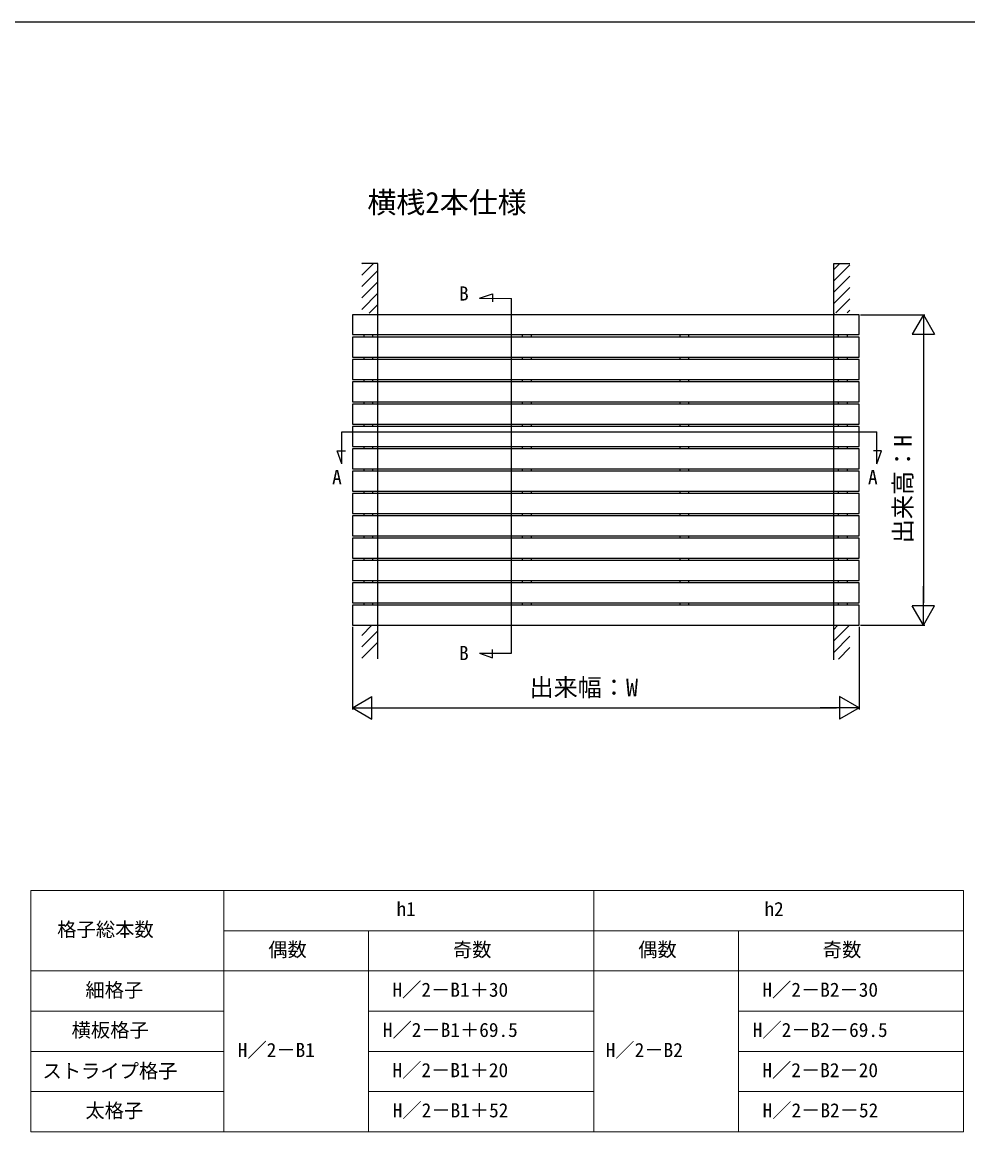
# Model space of a CAD drawing. Units: millimetres, scale not verified. Extents: x -875 to 875, y -1310 to 1300.
# Drawn here: x -130 to 458, y 550 to 1240 of the extents above; entities that cross this region are included whole.
import ezdxf
from ezdxf.enums import TextEntityAlignment as Align

# ---------------------------------------------------------------- set-up
doc = ezdxf.new("R2010")
doc.units = ezdxf.units.MM
doc.header["$LTSCALE"] = 4
doc.layers.add('0-1_TABLE1', color=7, linetype='Continuous', lineweight=18)
for name, color, linetype in [('0-2_USER1', 3, 'Continuous'), ('0-4_YKK_12', 2, 'Continuous'), ('0-6_YKK_A1', 4, 'Continuous'), ('0-7_YKK_D', 6, 'Continuous'), ('0-8_YKK_ZWAK', 7, 'Continuous')]:
    doc.layers.add(name, color=color, linetype=linetype)
doc.styles.add('ＭＳ ゴシック', font='')
doc.styles.get('ＭＳ ゴシック').set_extended_font_data('MS Gothic')

msp = doc.modelspace()

# ---------------------------------------------------------------- linework, layer by layer
at = {"layer": '0-1_TABLE1'}
for p, q in [((-125, 700), (455, 700)), ((-125, 700), (-125, 550)), ((-5, 700), (-5, 550)), ((225, 700), (225, 550)), ((455, 700), (455, 550)), ((-5, 675), (455, 675)), ((85, 675), (85, 550)), ((315, 675), (315, 550)), ((-125, 650), (455, 650)), ((-125, 625), (-5, 625)), ((85, 625), (225, 625)), ((315, 625), (455, 625)), ((-125, 600), (-5, 600)), ((85, 600), (225, 600)), ((315, 600), (455, 600)), ((-125, 575), (-5, 575)), ((85, 575), (225, 575)), ((315, 575), (455, 575)), ((-125, 550), (455, 550))]:
    msp.add_line(p, q, dxfattribs=at)
at = {"layer": '0-4_YKK_12'}
for p, q in [((154.112, 1068.286), (173.954, 1068.285)), ((173.945, 847.663), (173.948, 1068.285)), ((68.473, 985.252), (401.124, 985.249)), ((68.473, 965.409), (68.473, 985.252)), ((401.124, 965.412), (401.124, 985.254)), ((65.579, 973.359), (70.638, 973.359)), ((68.473, 965.409), (65.579, 973.359)), ((162.054, 844.77), (162.054, 849.829)), ((154.104, 847.664), (173.946, 847.663)), ((154.104, 847.664), (162.054, 844.77))]:
    msp.add_line(p, q, dxfattribs=at)
for points in [[(154.112, 1068.286), (162.061, 1071.179), (162.061, 1066.12)], [(401.124, 965.412), (404.018, 973.362), (398.959, 973.362)]]:
    msp.add_lwpolyline(points, dxfattribs=at)
at = {"layer": '0-6_YKK_A1'}
for p, q in [((90.75, 1090), (80.75, 1090)), ((80.75, 1082.635), (88.115, 1090)), ((80.75, 1089.706), (81.044, 1090)), ((80.75, 1075.564), (90.75, 1085.564)), ((90.75, 1058.1), (90.75, 1090)), ((374.25, 1090), (384.25, 1090)), ((374.25, 1086.221), (378.029, 1090)), ((374.25, 865), (374.25, 1090)), ((374.25, 1079.15), (384.25, 1089.15)), ((80.75, 1068.493), (90.75, 1078.493)), ((374.25, 1072.079), (384.25, 1082.079)), ((80.75, 1061.422), (90.75, 1071.422)), ((374.25, 1065.008), (384.25, 1075.008)), ((85.499, 1059.099), (90.75, 1064.351)), ((375.662, 1059.349), (384.25, 1067.937)), ((390, 1058.1), (75, 1058.1)), ((75, 1058.1), (75, 1045.7)), ((374.25, 1057.937), (375, 1058.687)), ((382.733, 1059.349), (384.25, 1060.866)), ((390, 1044.2), (75, 1044.2)), ((75, 1044.2), (75, 1031.8)), ((82.25, 1044.2), (82.25, 1045.7)), ((87.75, 1044.2), (87.75, 1045.7)), ((180.75, 1044.2), (180.75, 1045.7)), ((186.25, 1044.2), (186.25, 1045.7)), ((278.75, 1044.2), (278.75, 1045.7)), ((284.25, 1044.2), (284.25, 1045.7)), ((377.25, 1044.2), (377.25, 1045.7)), ((382.75, 1044.2), (382.75, 1045.7)), ((390, 1030.3), (75, 1030.3)), ((75, 1030.3), (75, 1017.9)), ((82.25, 1030.3), (82.25, 1031.8)), ((87.75, 1030.3), (87.75, 1031.8)), ((180.75, 1030.3), (180.75, 1031.8)), ((186.25, 1030.3), (186.25, 1031.8)), ((278.75, 1030.3), (278.75, 1031.8)), ((284.25, 1030.3), (284.25, 1031.8)), ((377.25, 1030.3), (377.25, 1031.8)), ((382.75, 1030.3), (382.75, 1031.8)), ((390, 1016.4), (75, 1016.4)), ((75, 1016.4), (75, 1004)), ((82.25, 1016.4), (82.25, 1017.9)), ((87.75, 1016.4), (87.75, 1017.9)), ((180.75, 1016.4), (180.75, 1017.9)), ((186.25, 1016.4), (186.25, 1017.9)), ((278.75, 1016.4), (278.75, 1017.9)), ((284.25, 1016.4), (284.25, 1017.9)), ((377.25, 1016.4), (377.25, 1017.9)), ((382.75, 1016.4), (382.75, 1017.9)), ((390, 1002.5), (75, 1002.5)), ((75, 1002.5), (75, 990.1)), ((82.25, 1002.5), (82.25, 1004)), ((87.75, 1002.5), (87.75, 1004)), ((180.75, 1002.5), (180.75, 1004)), ((186.25, 1002.5), (186.25, 1004)), ((278.75, 1002.5), (278.75, 1004)), ((284.25, 1002.5), (284.25, 1004)), ((377.25, 1002.5), (377.25, 1004)), ((382.75, 1002.5), (382.75, 1004)), ((390, 988.6), (75, 988.6)), ((75, 988.6), (75, 976.2)), ((82.25, 988.6), (82.25, 990.1)), ((87.75, 988.6), (87.75, 990.1)), ((180.75, 988.6), (180.75, 990.1)), ((186.25, 988.6), (186.25, 990.1)), ((278.75, 988.6), (278.75, 990.1)), ((284.25, 988.6), (284.25, 990.1)), ((377.25, 988.6), (377.25, 990.1)), ((382.75, 988.6), (382.75, 990.1)), ((390, 974.7), (75, 974.7)), ((75, 974.7), (75, 962.3)), ((82.25, 974.7), (82.25, 976.2)), ((87.75, 974.7), (87.75, 976.2)), ((180.75, 974.7), (180.75, 976.2)), ((186.25, 974.7), (186.25, 976.2)), ((278.75, 974.7), (278.75, 976.2)), ((284.25, 974.7), (284.25, 976.2)), ((377.25, 974.7), (377.25, 976.2)), ((382.75, 974.7), (382.75, 976.2)), ((390, 960.8), (75, 960.8)), ((75, 960.8), (75, 948.4)), ((82.25, 960.8), (82.25, 962.3)), ((87.75, 960.8), (87.75, 962.3)), ((180.75, 960.8), (180.75, 962.3)), ((186.25, 960.8), (186.25, 962.3)), ((278.75, 960.8), (278.75, 962.3)), ((284.25, 960.8), (284.25, 962.3)), ((377.25, 960.8), (377.25, 962.3)), ((382.75, 960.8), (382.75, 962.3)), ((390, 946.9), (75, 946.9)), ((75, 946.9), (75, 934.5)), ((82.25, 946.9), (82.25, 948.4)), ((87.75, 946.9), (87.75, 948.4)), ((180.75, 946.9), (180.75, 948.4)), ((186.25, 946.9), (186.25, 948.4)), ((278.75, 946.9), (278.75, 948.4)), ((284.25, 946.9), (284.25, 948.4)), ((377.25, 946.9), (377.25, 948.4)), ((382.75, 946.9), (382.75, 948.4)), ((390, 933), (75, 933)), ((75, 933), (75, 920.6)), ((82.25, 933), (82.25, 934.5)), ((87.75, 933), (87.75, 934.5)), ((180.75, 933), (180.75, 934.5)), ((186.25, 933), (186.25, 934.5)), ((278.75, 933), (278.75, 934.5)), ((284.25, 933), (284.25, 934.5)), ((377.25, 933), (377.25, 934.5)), ((382.75, 933), (382.75, 934.5)), ((390, 919.1), (75, 919.1)), ((75, 919.1), (75, 906.7)), ((82.25, 919.1), (82.25, 920.6)), ((87.75, 919.1), (87.75, 920.6)), ((180.75, 919.1), (180.75, 920.6)), ((186.25, 919.1), (186.25, 920.6)), ((278.75, 919.1), (278.75, 920.6)), ((284.25, 919.1), (284.25, 920.6)), ((377.25, 919.1), (377.25, 920.6)), ((382.75, 919.1), (382.75, 920.6)), ((390, 905.2), (75, 905.2)), ((75, 905.2), (75, 892.8)), ((82.25, 905.2), (82.25, 906.7)), ((87.75, 905.2), (87.75, 906.7)), ((180.75, 905.2), (180.75, 906.7)), ((186.25, 905.2), (186.25, 906.7)), ((278.75, 905.2), (278.75, 906.7)), ((284.25, 905.2), (284.25, 906.7)), ((377.25, 905.2), (377.25, 906.7)), ((382.75, 905.2), (382.75, 906.7)), ((390, 891.3), (75, 891.3)), ((75, 891.3), (75, 878.9)), ((82.25, 891.3), (82.25, 892.8)), ((87.75, 891.3), (87.75, 892.8)), ((180.75, 891.3), (180.75, 892.8)), ((186.25, 891.3), (186.25, 892.8)), ((278.75, 891.3), (278.75, 892.8)), ((284.25, 891.3), (284.25, 892.8)), ((377.25, 891.3), (377.25, 892.8)), ((382.75, 891.3), (382.75, 892.8)), ((390, 877.4), (75, 877.4)), ((75, 877.4), (75, 865)), ((82.25, 877.4), (82.25, 878.9)), ((87.75, 877.4), (87.75, 878.9)), ((180.75, 877.4), (180.75, 878.9)), ((186.25, 877.4), (186.25, 878.9)), ((278.75, 877.4), (278.75, 878.9)), ((284.25, 877.4), (284.25, 878.9)), ((377.25, 877.4), (377.25, 878.9)), ((382.75, 877.4), (382.75, 878.9)), ((80.75, 858.698), (87.052, 865)), ((374.25, 843.59), (374.25, 865)), ((374.25, 855.213), (383.787, 864.75)), ((374.25, 862.284), (376.716, 864.75)), ((80.75, 851.627), (90.75, 861.627)), ((374.25, 848.142), (384.25, 858.142)), ((80.75, 844.555), (90.75, 854.555)), ((377.179, 844), (384.25, 851.071))]:
    msp.add_line(p, q, dxfattribs=at)
for points in [[(75, 1045.7), (390, 1045.7), (390, 1058.1)], [(90.75, 844.104), (90.75, 865), (90.75, 1058.1)], [(75, 1031.8), (390, 1031.8), (390, 1044.2)], [(75, 1017.9), (390, 1017.9), (390, 1030.3)], [(75, 1004), (390, 1004), (390, 1016.4)], [(75, 990.1), (390, 990.1), (390, 1002.5)], [(75, 976.2), (390, 976.2), (390, 988.6)], [(75, 962.3), (390, 962.3), (390, 974.7)], [(75, 948.4), (390, 948.4), (390, 960.8)], [(75, 934.5), (390, 934.5), (390, 946.9)], [(75, 920.6), (390, 920.6), (390, 933)], [(75, 906.7), (390, 906.7), (390, 919.1)], [(75, 892.8), (390, 892.8), (390, 905.2)], [(75, 878.9), (390, 878.9), (390, 891.3)], [(75, 865), (390, 865), (390, 877.4)]]:
    msp.add_lwpolyline(points, dxfattribs=at)
at = {"layer": '0-7_YKK_D'}
for p, q in [((391, 1058.1), (431, 1058.1)), ((430, 1058.1), (423, 1045.975)), ((430, 1058.1), (437, 1045.975)), ((430, 1058.1), (430, 1033.851)), ((423, 1045.975), (437, 1045.975)), ((430, 1044.1), (430, 879)), ((430, 865), (430, 889.248)), ((430, 865), (423, 877.124)), ((437, 877.124), (423, 877.124)), ((430, 865), (437, 877.124)), ((75, 864), (75, 812.59)), ((390, 864), (390, 812.59)), ((391, 865), (431, 865)), ((75, 813.59), (87.124, 820.59)), ((87.124, 806.59), (87.124, 820.59)), ((390, 813.59), (377.876, 820.59)), ((377.876, 820.59), (377.876, 806.59)), ((75, 813.59), (87.124, 806.59)), ((75, 813.59), (99.249, 813.59)), ((89, 813.59), (376, 813.59)), ((390, 813.59), (365.751, 813.59)), ((390, 813.59), (377.876, 806.59))]:
    msp.add_line(p, q, dxfattribs=at)
at = {"layer": '0-8_YKK_ZWAK'}
msp.add_line((875, 1240), (-875, 1240), dxfattribs=at)

# ---------------------------------------------------------------- texts
at = {"layer": '0-1_TABLE1', "style": 'ＭＳ ゴシック'}
for s, p in [('h1', (102.398, 681.5)), ('h2', (331.205, 681.5)), ('格子総本数', (-108.568, 668.761)), ('偶数', (22.648, 656.295)), ('奇数', (137.477, 656.227)), ('偶数', (252.648, 656.295)), ('奇数', (367.477, 656.227)), ('細格子', (-91.045, 631.125)), ('H／2－B1＋30', (99.909, 631.33)), ('H／2－B2－30', (329.909, 631.33)), ('横板格子', (-99.636, 606.227)), ('H／2－B1＋69.5', (93.909, 606.33)), ('H／2－B2－69.5', (323.909, 606.33)), ('H／2－B1', (3.693, 593.83)), ('H／2－B2', (232.5, 593.83)), ('ストライプ格子', (-117.773, 580.818)), ('H／2－B1＋20', (99.909, 581.33)), ('H／2－B2－20', (329.909, 581.33)), ('太格子', (-91.08, 556.159)), ('H／2－B1＋52', (100.045, 556.33)), ('H／2－B2－52', (330.045, 556.33))]:
    msp.add_text(s, height=8.798, dxfattribs=at).set_placement(p, align=Align.BOTTOM_LEFT)
at = {"layer": '0-2_USER1', "style": 'ＭＳ ゴシック'}
for s, height, p in [('横桟2本仕様', 13.2, (84.284, 1117.352)), ('A', 8.798, (62.366, 950.084)), ('A', 8.798, (395.593, 950.087))]:
    msp.add_text(s, height=height, dxfattribs=at).set_placement(p, align=Align.BOTTOM_LEFT)
for p in [(141.295, 1064.264), (141.294, 840.689)]:
    msp.add_text('B', height=8.798, rotation=359.997, dxfattribs=at).set_placement(p, align=Align.BOTTOM_LEFT)
at = {"layer": '0-7_YKK_D', "style": 'ＭＳ ゴシック'}
msp.add_text('出来高：H', height=11, rotation=90, dxfattribs=at).set_placement((426.04, 915.953), align=Align.BOTTOM_LEFT)
msp.add_text('出来幅：W', height=11, dxfattribs=at).set_placement((185.114, 817.55), align=Align.BOTTOM_LEFT)

doc.saveas('drawing.dxf')
